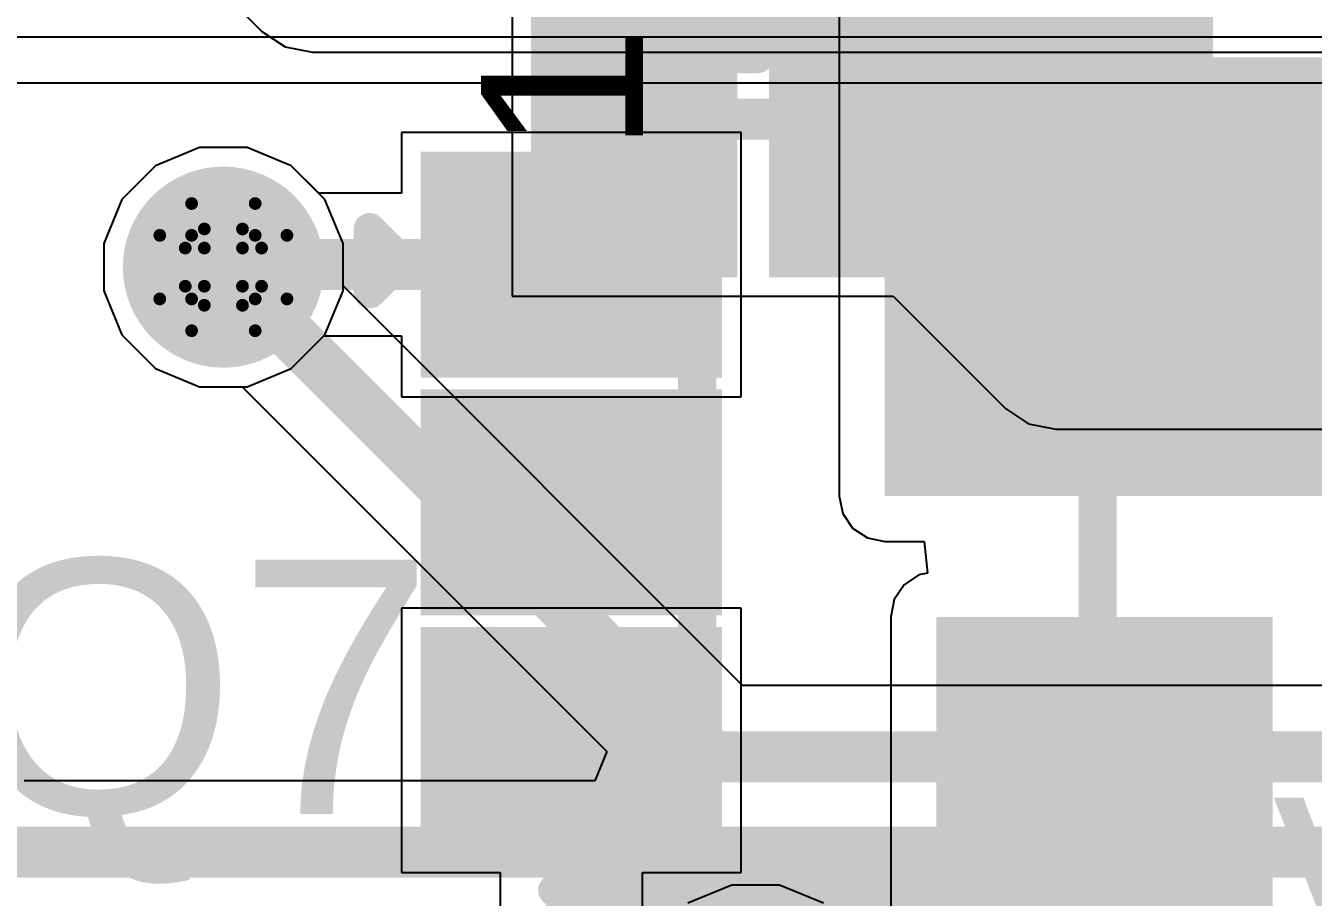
# Model space of a CAD drawing. Header units: inches. Extents: x -0.1 to 17.9, y -0.8 to 4.8.
# Drawn here: x 1.8729 to 2.0754, y 3.4169 to 3.554 of the extents above; entities that cross this region are included whole.
import ezdxf

# ---------------------------------------------------------------- set-up
doc = ezdxf.new("R2010")
doc.units = ezdxf.units.IN
doc.header["$MEASUREMENT"] = 0
for name, color, linetype in [('Bottom Layer 1', 5, 'Continuous'), ('Bottom Overlay', 54, 'Continuous'), ('Bottom Paste', 16, 'Continuous'), ('Bottom Solder', 6, 'Continuous'), ('Drill Drawing', 1, 'Continuous'), ('GND+Signal', 16, 'Continuous'), ('Pad Holes', 156, 'Continuous'), ('PWR+Signal', 76, 'Continuous'), ('Top 3D Body', 56, 'Continuous'), ('Top Layer 1', 1, 'Continuous'), ('Top Overlay', 2, 'Continuous'), ('Top Paste', 8, 'Continuous'), ('Top Solder', 216, 'Continuous'), ('Via Holes', 16, 'Continuous')]:
    doc.layers.add(name, color=color, linetype=linetype)
doc.styles.add('Arial', font='', dxfattribs={"height": 0.2})
doc.styles.get('Arial').set_extended_font_data('Arial')

# ---------------------------------------------------------------- blocks, each defined once
blk = doc.blocks.new('TSOT_25_164')
at = {"layer": 'Top Layer 1'}
for points in [[(-0.0236, 0.05118), (-0.0236, 0.02362), (-0.06297, 0.02362), (-0.06297, 0.05118)], [(0.06297, 0.05118), (0.06297, 0.02362), (0.0236, 0.02362), (0.0236, 0.05118)], [(-0.0236, 0.01378), (-0.0236, -0.01378), (-0.06297, -0.01378), (-0.06297, 0.01378)], [(-0.0236, -0.02362), (-0.0236, -0.05118), (-0.06297, -0.05118), (-0.06297, -0.02362)], [(0.06297, -0.02362), (0.06297, -0.05118), (0.0236, -0.05118), (0.0236, -0.02362)]]:
    blk.add_hatch(color=1, dxfattribs=at).paths.add_polyline_path(points)
at = {"layer": 'Top Paste'}
for points in [[(-0.0236, 0.05118), (-0.0236, 0.02362), (-0.06297, 0.02362), (-0.06297, 0.05118)], [(0.06297, 0.05118), (0.06297, 0.02362), (0.0236, 0.02362), (0.0236, 0.05118)], [(-0.0236, 0.01378), (-0.0236, -0.01378), (-0.06297, -0.01378), (-0.06297, 0.01378)], [(-0.0236, -0.02362), (-0.0236, -0.05118), (-0.06297, -0.05118), (-0.06297, -0.02362)], [(0.06297, -0.02362), (0.06297, -0.05118), (0.0236, -0.05118), (0.0236, -0.02362)]]:
    blk.add_hatch(color=8, dxfattribs=at).paths.add_polyline_path(points)
at = {"layer": 'Top Solder'}
for points in [[(-0.0196, 0.05518), (-0.0196, 0.01962), (-0.06697, 0.01962), (-0.06697, 0.05518)], [(0.06697, 0.05518), (0.06697, 0.01962), (0.0196, 0.01962), (0.0196, 0.05518)], [(-0.0196, 0.01778), (-0.0196, -0.01778), (-0.06697, -0.01778), (-0.06697, 0.01778)], [(-0.0196, -0.01962), (-0.0196, -0.05518), (-0.06697, -0.05518), (-0.06697, -0.01962)], [(0.06697, -0.01962), (0.06697, -0.05518), (0.0196, -0.05518), (0.0196, -0.01962)]]:
    blk.add_hatch(color=216, dxfattribs=at).paths.add_polyline_path(points)
at = {"layer": 'Top Overlay'}
for points in [[(-0.046, 0.061, 0.005, 0.005, 0), (0.046, 0.061, 0.005, 0.005, 0)], [(-0.075, 0.033, 0.005, 0.005, 0), (-0.075, 0.043, 0.005, 0.005, 0)], [(-0.075, 0.043, 0.005, 0.005, 0), (-0.07, 0.038, 0.005, 0.005, 0)], [(-0.075, 0.033, 0.005, 0.005, 0), (-0.07, 0.038, 0.005, 0.005, 0)], [(-0.046, -0.061, 0.005, 0.005, 0), (0.046, -0.061, 0.005, 0.005, 0)]]:
    blk.add_lwpolyline(points, format="xyseb", dxfattribs=at)
for points in [[(-0.04725, 0.061, 0.0025, 0.0025, 1), (-0.04475, 0.061, 0.0025, 0.0025, 1)], [(0.04475, 0.061, 0.0025, 0.0025, 1), (0.04725, 0.061, 0.0025, 0.0025, 1)], [(-0.07625, 0.043, 0.0025, 0.0025, 1), (-0.07375, 0.043, 0.0025, 0.0025, 1)], [(-0.07625, 0.043, 0.0025, 0.0025, 1), (-0.07375, 0.043, 0.0025, 0.0025, 1)], [(-0.07125, 0.038, 0.0025, 0.0025, 1), (-0.06875, 0.038, 0.0025, 0.0025, 1)], [(-0.07125, 0.038, 0.0025, 0.0025, 1), (-0.06875, 0.038, 0.0025, 0.0025, 1)], [(-0.07625, 0.033, 0.0025, 0.0025, 1), (-0.07375, 0.033, 0.0025, 0.0025, 1)], [(-0.07625, 0.033, 0.0025, 0.0025, 1), (-0.07375, 0.033, 0.0025, 0.0025, 1)], [(-0.04725, -0.061, 0.0025, 0.0025, 1), (-0.04475, -0.061, 0.0025, 0.0025, 1)], [(0.04475, -0.061, 0.0025, 0.0025, 1), (0.04725, -0.061, 0.0025, 0.0025, 1)]]:
    blk.add_lwpolyline(points, format="xyseb", close=True, dxfattribs=at)
blk = doc.blocks.new('SOT_23_6_B_210')
at = {"layer": 'Bottom Layer 1'}
for points in [[(-0.07559, 0.04961), (-0.02756, 0.04961), (-0.02756, 0.0252), (-0.07559, 0.0252)], [(0.02756, 0.04961), (0.07559, 0.04961), (0.07559, 0.0252), (0.02756, 0.0252)], [(-0.07559, 0.01221), (-0.02756, 0.01221), (-0.02756, -0.0122), (-0.07559, -0.0122)], [(0.02756, 0.01221), (0.07559, 0.01221), (0.07559, -0.0122), (0.02756, -0.0122)], [(-0.07559, -0.0252), (-0.02756, -0.0252), (-0.02756, -0.04961), (-0.07559, -0.04961)], [(0.02756, -0.0252), (0.07559, -0.0252), (0.07559, -0.04961), (0.02756, -0.04961)]]:
    blk.add_hatch(color=5, dxfattribs=at).paths.add_polyline_path(points)
at = {"layer": 'Bottom Paste'}
for points in [[(-0.07559, 0.04961), (-0.02756, 0.04961), (-0.02756, 0.0252), (-0.07559, 0.0252)], [(0.02756, 0.04961), (0.07559, 0.04961), (0.07559, 0.0252), (0.02756, 0.0252)], [(-0.07559, 0.01221), (-0.02756, 0.01221), (-0.02756, -0.0122), (-0.07559, -0.0122)], [(0.02756, 0.01221), (0.07559, 0.01221), (0.07559, -0.0122), (0.02756, -0.0122)], [(-0.07559, -0.0252), (-0.02756, -0.0252), (-0.02756, -0.04961), (-0.07559, -0.04961)], [(0.02756, -0.0252), (0.07559, -0.0252), (0.07559, -0.04961), (0.02756, -0.04961)]]:
    blk.add_hatch(color=16, dxfattribs=at).paths.add_polyline_path(points)
at = {"layer": 'Bottom Solder'}
for points in [[(-0.07959, 0.05361), (-0.02356, 0.05361), (-0.02356, 0.0212), (-0.07959, 0.0212)], [(0.02356, 0.05361), (0.07959, 0.05361), (0.07959, 0.0212), (0.02356, 0.0212)], [(-0.07959, 0.01621), (-0.02356, 0.01621), (-0.02356, -0.0162), (-0.07959, -0.0162)], [(0.02356, 0.01621), (0.07959, 0.01621), (0.07959, -0.0162), (0.02356, -0.0162)], [(-0.07959, -0.0212), (-0.02356, -0.0212), (-0.02356, -0.05361), (-0.07959, -0.05361)], [(0.02356, -0.0212), (0.07959, -0.0212), (0.07959, -0.05361), (0.02356, -0.05361)]]:
    blk.add_hatch(color=6, dxfattribs=at).paths.add_polyline_path(points)
at = {"layer": 'Bottom Overlay'}
for points in [[(0.034, 0.06, 0.005, 0.005, 0), (-0.035, 0.06, 0.005, 0.005, 0)], [(-0.035, 0.05606, 0.005, 0.005, 0), (-0.035, 0.06, 0.005, 0.005, 0)], [(0.034, 0.05606, 0.005, 0.005, 0), (0.034, 0.06, 0.005, 0.005, 0)], [(-0.081, -0.038, 0.005, 0.005, 0), (-0.086, -0.033, 0.005, 0.005, 0)], [(-0.086, -0.043, 0.005, 0.005, 0), (-0.086, -0.033, 0.005, 0.005, 0)], [(-0.086, -0.043, 0.005, 0.005, 0), (-0.081, -0.038, 0.005, 0.005, 0)], [(-0.035, -0.06, 0.005, 0.005, 0), (-0.035, -0.05606, 0.005, 0.005, 0)], [(0.034, -0.06, 0.005, 0.005, 0), (0.034, -0.05606, 0.005, 0.005, 0)], [(0.034, -0.06, 0.005, 0.005, 0), (-0.035, -0.06, 0.005, 0.005, 0)]]:
    blk.add_lwpolyline(points, format="xyseb", dxfattribs=at)
for points in [[(-0.03625, 0.06, 0.0025, 0.0025, 1), (-0.03375, 0.06, 0.0025, 0.0025, 1)], [(-0.03625, 0.06, 0.0025, 0.0025, 1), (-0.03375, 0.06, 0.0025, 0.0025, 1)], [(0.03275, 0.06, 0.0025, 0.0025, 1), (0.03525, 0.06, 0.0025, 0.0025, 1)], [(0.03275, 0.06, 0.0025, 0.0025, 1), (0.03525, 0.06, 0.0025, 0.0025, 1)], [(-0.03625, 0.05606, 0.0025, 0.0025, 1), (-0.03375, 0.05606, 0.0025, 0.0025, 1)], [(0.03275, 0.05606, 0.0025, 0.0025, 1), (0.03525, 0.05606, 0.0025, 0.0025, 1)], [(-0.08725, -0.033, 0.0025, 0.0025, 1), (-0.08475, -0.033, 0.0025, 0.0025, 1)], [(-0.08725, -0.033, 0.0025, 0.0025, 1), (-0.08475, -0.033, 0.0025, 0.0025, 1)], [(-0.08225, -0.038, 0.0025, 0.0025, 1), (-0.07975, -0.038, 0.0025, 0.0025, 1)], [(-0.08225, -0.038, 0.0025, 0.0025, 1), (-0.07975, -0.038, 0.0025, 0.0025, 1)], [(-0.08725, -0.043, 0.0025, 0.0025, 1), (-0.08475, -0.043, 0.0025, 0.0025, 1)], [(-0.08725, -0.043, 0.0025, 0.0025, 1), (-0.08475, -0.043, 0.0025, 0.0025, 1)], [(-0.03625, -0.05606, 0.0025, 0.0025, 1), (-0.03375, -0.05606, 0.0025, 0.0025, 1)], [(0.03275, -0.05606, 0.0025, 0.0025, 1), (0.03525, -0.05606, 0.0025, 0.0025, 1)], [(-0.03625, -0.06, 0.0025, 0.0025, 1), (-0.03375, -0.06, 0.0025, 0.0025, 1)], [(-0.03625, -0.06, 0.0025, 0.0025, 1), (-0.03375, -0.06, 0.0025, 0.0025, 1)], [(0.03275, -0.06, 0.0025, 0.0025, 1), (0.03525, -0.06, 0.0025, 0.0025, 1)], [(0.03275, -0.06, 0.0025, 0.0025, 1), (0.03525, -0.06, 0.0025, 0.0025, 1)]]:
    blk.add_lwpolyline(points, format="xyseb", close=True, dxfattribs=at)
blk = doc.blocks.new('C___0402_224')
at = {"layer": 'Top Layer 1'}
for points in [[(-0.0275, -0.0125), (-0.0275, 0.0125), (-0.0095, 0.0125), (-0.0095, -0.0125)], [(0.0095, -0.0125), (0.0095, 0.0125), (0.0275, 0.0125), (0.0275, -0.0125)]]:
    blk.add_hatch(color=1, dxfattribs=at).paths.add_polyline_path(points)
at = {"layer": 'Top Paste'}
for points in [[(-0.0275, -0.0125), (-0.0275, 0.0125), (-0.0095, 0.0125), (-0.0095, -0.0125)], [(0.0095, -0.0125), (0.0095, 0.0125), (0.0275, 0.0125), (0.0275, -0.0125)]]:
    blk.add_hatch(color=8, dxfattribs=at).paths.add_polyline_path(points)
at = {"layer": 'Top Solder'}
for points in [[(-0.02986, -0.01486), (-0.02986, 0.01486), (-0.00714, 0.01486), (-0.00714, -0.01486)], [(0.00714, -0.01486), (0.00714, 0.01486), (0.02986, 0.01486), (0.02986, -0.01486)]]:
    blk.add_hatch(color=216, dxfattribs=at).paths.add_polyline_path(points)
at = {"layer": 'Top Overlay'}
for points in [[(-0.011, 0.016, 0.005, 0.005, 0), (-0.031, 0.016, 0.005, 0.005, 0)], [(-0.031, 0.016, 0.005, 0.005, 0), (-0.031, -0.016, 0.005, 0.005, 0)], [(0.031, 0.016, 0.005, 0.005, 0), (0.011, 0.016, 0.005, 0.005, 0)], [(0.031, 0.016, 0.005, 0.005, 0), (0.031, -0.016, 0.005, 0.005, 0)], [(-0.011, -0.016, 0.005, 0.005, 0), (-0.031, -0.016, 0.005, 0.005, 0)], [(0.031, -0.016, 0.005, 0.005, 0), (0.011, -0.016, 0.005, 0.005, 0)]]:
    blk.add_lwpolyline(points, format="xyseb", dxfattribs=at)
for points in [[(-0.03225, 0.016, 0.0025, 0.0025, 1), (-0.02975, 0.016, 0.0025, 0.0025, 1)], [(-0.03225, 0.016, 0.0025, 0.0025, 1), (-0.02975, 0.016, 0.0025, 0.0025, 1)], [(-0.01225, 0.016, 0.0025, 0.0025, 1), (-0.00975, 0.016, 0.0025, 0.0025, 1)], [(0.00975, 0.016, 0.0025, 0.0025, 1), (0.01225, 0.016, 0.0025, 0.0025, 1)], [(0.02975, 0.016, 0.0025, 0.0025, 1), (0.03225, 0.016, 0.0025, 0.0025, 1)], [(0.02975, 0.016, 0.0025, 0.0025, 1), (0.03225, 0.016, 0.0025, 0.0025, 1)], [(-0.03225, -0.016, 0.0025, 0.0025, 1), (-0.02975, -0.016, 0.0025, 0.0025, 1)], [(-0.03225, -0.016, 0.0025, 0.0025, 1), (-0.02975, -0.016, 0.0025, 0.0025, 1)], [(-0.01225, -0.016, 0.0025, 0.0025, 1), (-0.00975, -0.016, 0.0025, 0.0025, 1)], [(0.00975, -0.016, 0.0025, 0.0025, 1), (0.01225, -0.016, 0.0025, 0.0025, 1)], [(0.02975, -0.016, 0.0025, 0.0025, 1), (0.03225, -0.016, 0.0025, 0.0025, 1)], [(0.02975, -0.016, 0.0025, 0.0025, 1), (0.03225, -0.016, 0.0025, 0.0025, 1)]]:
    blk.add_lwpolyline(points, format="xyseb", close=True, dxfattribs=at)

msp = doc.modelspace()

# ---------------------------------------------------------------- hatches: boundary and pattern name
at = {"layer": 'Bottom Layer 1'}
h = msp.add_hatch(color=5, dxfattribs=at)
edge = h.paths.add_edge_path()
edge.add_arc((1.904, 3.516), 0.01181, 0, 360)
at = {"layer": 'Bottom Solder'}
h = msp.add_hatch(color=6, dxfattribs=at)
edge = h.paths.add_edge_path()
edge.add_arc((1.904, 3.516), 0.01581, 0, 360)
at = {"layer": 'GND+Signal'}
h = msp.add_hatch(color=16, dxfattribs=at)
edge = h.paths.add_edge_path()
edge.add_arc((1.904, 3.516), 0.01181, 0, 360)
at = {"layer": 'Pad Holes'}
h = msp.add_hatch(color=7, dxfattribs=at)
edge = h.paths.add_edge_path()
edge.add_arc((1.9785, 3.53906), 0.0015, 0, 360)
h = msp.add_hatch(color=7, dxfattribs=at)
edge = h.paths.add_edge_path()
edge.add_arc((1.9785, 3.53906), 0.0015, 0, 360)
h = msp.add_hatch(color=7, dxfattribs=at)
edge = h.paths.add_edge_path()
edge.add_arc((2.0415, 3.53906), 0.0015, 0, 360)
h = msp.add_hatch(color=7, dxfattribs=at)
edge = h.paths.add_edge_path()
edge.add_arc((2.0415, 3.53906), 0.0015, 0, 360)
h = msp.add_hatch(color=7, dxfattribs=at)
edge = h.paths.add_edge_path()
edge.add_arc((1.9785, 3.42094), 0.0015, 0, 360)
h = msp.add_hatch(color=7, dxfattribs=at)
edge = h.paths.add_edge_path()
edge.add_arc((1.9785, 3.42094), 0.0015, 0, 360)
h = msp.add_hatch(color=7, dxfattribs=at)
edge = h.paths.add_edge_path()
edge.add_arc((2.0415, 3.42094), 0.0015, 0, 360)
h = msp.add_hatch(color=7, dxfattribs=at)
edge = h.paths.add_edge_path()
edge.add_arc((2.0415, 3.42094), 0.0015, 0, 360)
at = {"layer": 'PWR+Signal'}
h = msp.add_hatch(color=76, dxfattribs=at)
edge = h.paths.add_edge_path()
edge.add_arc((1.904, 3.516), 0.01181, 0, 360)
at = {"layer": 'Top 3D Body'}
h = msp.add_hatch(color=56, dxfattribs=at)
edge = h.paths.add_edge_path()
edge.add_arc((1.9785, 3.53906), 0.0015, 0, 360)
h = msp.add_hatch(color=56, dxfattribs=at)
edge = h.paths.add_edge_path()
edge.add_arc((1.9785, 3.53906), 0.0015, 0, 360)
h = msp.add_hatch(color=56, dxfattribs=at)
edge = h.paths.add_edge_path()
edge.add_arc((2.0415, 3.53906), 0.0015, 0, 360)
h = msp.add_hatch(color=56, dxfattribs=at)
edge = h.paths.add_edge_path()
edge.add_arc((2.0415, 3.53906), 0.0015, 0, 360)
h = msp.add_hatch(color=56, dxfattribs=at)
edge = h.paths.add_edge_path()
edge.add_arc((1.9785, 3.42094), 0.0015, 0, 360)
h = msp.add_hatch(color=56, dxfattribs=at)
edge = h.paths.add_edge_path()
edge.add_arc((1.9785, 3.42094), 0.0015, 0, 360)
h = msp.add_hatch(color=56, dxfattribs=at)
edge = h.paths.add_edge_path()
edge.add_arc((2.0415, 3.42094), 0.0015, 0, 360)
h = msp.add_hatch(color=56, dxfattribs=at)
edge = h.paths.add_edge_path()
edge.add_arc((2.0415, 3.42094), 0.0015, 0, 360)
at = {"layer": 'Top Layer 1'}
for points in [[(2.008, 3.48), (2.035, 3.48), (2.035, 3.581), (2.008, 3.581)], [(2.008, 3.48), (2.172, 3.48), (2.172, 3.549), (2.008, 3.549)], [(2.0161, 3.319), (2.069, 3.319), (2.069, 3.461), (2.0161, 3.461)]]:
    msp.add_hatch(color=1, dxfattribs=at).paths.add_polyline_path(points)
h = msp.add_hatch(color=1, dxfattribs=at)
edge = h.paths.add_edge_path()
edge.add_arc((1.904, 3.516), 0.01181, 0, 360)
at = {"layer": 'Via Holes'}
h = msp.add_hatch(color=7, dxfattribs=at)
edge = h.paths.add_edge_path()
edge.add_arc((1.904, 3.516), 0.00591, 0, 360)

# ---------------------------------------------------------------- linework, layer by layer
at = {"layer": 'Bottom Layer 1'}
for p, q in [((1.94939, 3.57078), (1.94939, 3.51141)), ((1.90026, 3.53481), (1.89334, 3.53195)), ((1.90774, 3.53481), (1.90026, 3.53481)), ((1.91466, 3.53195), (1.90774, 3.53481)), ((1.89334, 3.53195), (1.88805, 3.52666)), ((1.91995, 3.52666), (1.91466, 3.53195)), ((1.88805, 3.52666), (1.88519, 3.51974)), ((1.92281, 3.51974), (1.91995, 3.52666)), ((1.88519, 3.51974), (1.88519, 3.51226)), ((1.92281, 3.51226), (1.92281, 3.51974)), ((1.88519, 3.51226), (1.88805, 3.50534)), ((1.91995, 3.50534), (1.92281, 3.51226)), ((1.94939, 3.51141), (2.00934, 3.51141)), ((2.00934, 3.51141), (2.02697, 3.49379)), ((1.88805, 3.50534), (1.89334, 3.50005)), ((1.91466, 3.50005), (1.91995, 3.50534)), ((1.89334, 3.50005), (1.90026, 3.49719)), ((1.90774, 3.49719), (1.91466, 3.50005)), ((1.90026, 3.49719), (1.90774, 3.49719)), ((2.02697, 3.49379), (2.02697, 3.49379)), ((2.02697, 3.49379), (2.03061, 3.49135)), ((2.03061, 3.49135), (2.0349, 3.4905)), ((2.0349, 3.4905), (2.0349, 3.4905)), ((2.0349, 3.4905), (2.08557, 3.4905))]:
    msp.add_line(p, q, dxfattribs=at)
for points in [[(2.006, 3.53061, 0.008, 0.008, 0), (2.006, 3.54243, 0.008, 0.008, 0)], [(2.006, 3.53061, 0.008, 0.008, 0), (2.0349, 3.50172, 0.008, 0.008, 0)], [(2.0349, 3.50172, 0.008, 0.008, 0), (2.11428, 3.50172, 0.008, 0.008, 0)]]:
    msp.add_lwpolyline(points, format="xyseb", dxfattribs=at)
for points in [[(2.004, 3.54243, 0.004, 0.004, 1), (2.008, 3.54243, 0.004, 0.004, 1)], [(2.004, 3.53061, 0.004, 0.004, 1), (2.008, 3.53061, 0.004, 0.004, 1)], [(2.004, 3.53061, 0.004, 0.004, 1), (2.008, 3.53061, 0.004, 0.004, 1)], [(2.0329, 3.50172, 0.004, 0.004, 1), (2.0369, 3.50172, 0.004, 0.004, 1)], [(2.0329, 3.50172, 0.004, 0.004, 1), (2.0369, 3.50172, 0.004, 0.004, 1)]]:
    msp.add_lwpolyline(points, format="xyseb", close=True, dxfattribs=at)
at = {"layer": 'Drill Drawing'}
for points in [[(1.899, 3.521, 0.002, 0.002, 0), (1.899, 3.526, 0.002, 0.002, 0)], [(1.899, 3.526, 0.002, 0.002, 0), (1.909, 3.526, 0.002, 0.002, 0)], [(1.909, 3.521, 0.002, 0.002, 0), (1.909, 3.526, 0.002, 0.002, 0)], [(1.894, 3.511, 0.002, 0.002, 0), (1.894, 3.521, 0.002, 0.002, 0)], [(1.894, 3.521, 0.002, 0.002, 0), (1.899, 3.521, 0.002, 0.002, 0)], [(1.901, 3.519, 0.002, 0.002, 0), (1.901, 3.522, 0.002, 0.002, 0)], [(1.901, 3.522, 0.002, 0.002, 0), (1.907, 3.522, 0.002, 0.002, 0)], [(1.907, 3.519, 0.002, 0.002, 0), (1.907, 3.522, 0.002, 0.002, 0)], [(1.909, 3.521, 0.002, 0.002, 0), (1.914, 3.521, 0.002, 0.002, 0)], [(1.914, 3.511, 0.002, 0.002, 0), (1.914, 3.521, 0.002, 0.002, 0)], [(1.898, 3.513, 0.002, 0.002, 0), (1.898, 3.519, 0.002, 0.002, 0)], [(1.898, 3.519, 0.002, 0.002, 0), (1.901, 3.519, 0.002, 0.002, 0)], [(1.907, 3.519, 0.002, 0.002, 0), (1.91, 3.519, 0.002, 0.002, 0)], [(1.91, 3.513, 0.002, 0.002, 0), (1.91, 3.519, 0.002, 0.002, 0)], [(1.898, 3.513, 0.002, 0.002, 0), (1.901, 3.513, 0.002, 0.002, 0)], [(1.901, 3.51, 0.002, 0.002, 0), (1.901, 3.513, 0.002, 0.002, 0)], [(1.907, 3.513, 0.002, 0.002, 0), (1.91, 3.513, 0.002, 0.002, 0)], [(1.907, 3.51, 0.002, 0.002, 0), (1.907, 3.513, 0.002, 0.002, 0)], [(1.894, 3.511, 0.002, 0.002, 0), (1.899, 3.511, 0.002, 0.002, 0)], [(1.899, 3.506, 0.002, 0.002, 0), (1.899, 3.511, 0.002, 0.002, 0)], [(1.901, 3.51, 0.002, 0.002, 0), (1.907, 3.51, 0.002, 0.002, 0)], [(1.909, 3.511, 0.002, 0.002, 0), (1.914, 3.511, 0.002, 0.002, 0)], [(1.909, 3.506, 0.002, 0.002, 0), (1.909, 3.511, 0.002, 0.002, 0)], [(1.899, 3.506, 0.002, 0.002, 0), (1.909, 3.506, 0.002, 0.002, 0)]]:
    msp.add_lwpolyline(points, format="xyseb", dxfattribs=at)
for points in [[(1.8985, 3.526, 0.001, 0.001, 1), (1.8995, 3.526, 0.001, 0.001, 1)], [(1.8985, 3.526, 0.001, 0.001, 1), (1.8995, 3.526, 0.001, 0.001, 1)], [(1.9085, 3.526, 0.001, 0.001, 1), (1.9095, 3.526, 0.001, 0.001, 1)], [(1.9085, 3.526, 0.001, 0.001, 1), (1.9095, 3.526, 0.001, 0.001, 1)], [(1.8935, 3.521, 0.001, 0.001, 1), (1.8945, 3.521, 0.001, 0.001, 1)], [(1.8935, 3.521, 0.001, 0.001, 1), (1.8945, 3.521, 0.001, 0.001, 1)], [(1.8985, 3.521, 0.001, 0.001, 1), (1.8995, 3.521, 0.001, 0.001, 1)], [(1.8985, 3.521, 0.001, 0.001, 1), (1.8995, 3.521, 0.001, 0.001, 1)], [(1.9005, 3.522, 0.001, 0.001, 1), (1.9015, 3.522, 0.001, 0.001, 1)], [(1.9005, 3.522, 0.001, 0.001, 1), (1.9015, 3.522, 0.001, 0.001, 1)], [(1.9065, 3.522, 0.001, 0.001, 1), (1.9075, 3.522, 0.001, 0.001, 1)], [(1.9065, 3.522, 0.001, 0.001, 1), (1.9075, 3.522, 0.001, 0.001, 1)], [(1.9085, 3.521, 0.001, 0.001, 1), (1.9095, 3.521, 0.001, 0.001, 1)], [(1.9085, 3.521, 0.001, 0.001, 1), (1.9095, 3.521, 0.001, 0.001, 1)], [(1.9135, 3.521, 0.001, 0.001, 1), (1.9145, 3.521, 0.001, 0.001, 1)], [(1.9135, 3.521, 0.001, 0.001, 1), (1.9145, 3.521, 0.001, 0.001, 1)], [(1.8975, 3.519, 0.001, 0.001, 1), (1.8985, 3.519, 0.001, 0.001, 1)], [(1.8975, 3.519, 0.001, 0.001, 1), (1.8985, 3.519, 0.001, 0.001, 1)], [(1.9005, 3.519, 0.001, 0.001, 1), (1.9015, 3.519, 0.001, 0.001, 1)], [(1.9005, 3.519, 0.001, 0.001, 1), (1.9015, 3.519, 0.001, 0.001, 1)], [(1.9065, 3.519, 0.001, 0.001, 1), (1.9075, 3.519, 0.001, 0.001, 1)], [(1.9065, 3.519, 0.001, 0.001, 1), (1.9075, 3.519, 0.001, 0.001, 1)], [(1.9095, 3.519, 0.001, 0.001, 1), (1.9105, 3.519, 0.001, 0.001, 1)], [(1.9095, 3.519, 0.001, 0.001, 1), (1.9105, 3.519, 0.001, 0.001, 1)], [(1.8975, 3.513, 0.001, 0.001, 1), (1.8985, 3.513, 0.001, 0.001, 1)], [(1.8975, 3.513, 0.001, 0.001, 1), (1.8985, 3.513, 0.001, 0.001, 1)], [(1.9005, 3.513, 0.001, 0.001, 1), (1.9015, 3.513, 0.001, 0.001, 1)], [(1.9005, 3.513, 0.001, 0.001, 1), (1.9015, 3.513, 0.001, 0.001, 1)], [(1.9065, 3.513, 0.001, 0.001, 1), (1.9075, 3.513, 0.001, 0.001, 1)], [(1.9065, 3.513, 0.001, 0.001, 1), (1.9075, 3.513, 0.001, 0.001, 1)], [(1.9095, 3.513, 0.001, 0.001, 1), (1.9105, 3.513, 0.001, 0.001, 1)], [(1.9095, 3.513, 0.001, 0.001, 1), (1.9105, 3.513, 0.001, 0.001, 1)], [(1.8935, 3.511, 0.001, 0.001, 1), (1.8945, 3.511, 0.001, 0.001, 1)], [(1.8935, 3.511, 0.001, 0.001, 1), (1.8945, 3.511, 0.001, 0.001, 1)], [(1.8985, 3.511, 0.001, 0.001, 1), (1.8995, 3.511, 0.001, 0.001, 1)], [(1.8985, 3.511, 0.001, 0.001, 1), (1.8995, 3.511, 0.001, 0.001, 1)], [(1.9005, 3.51, 0.001, 0.001, 1), (1.9015, 3.51, 0.001, 0.001, 1)], [(1.9005, 3.51, 0.001, 0.001, 1), (1.9015, 3.51, 0.001, 0.001, 1)], [(1.9065, 3.51, 0.001, 0.001, 1), (1.9075, 3.51, 0.001, 0.001, 1)], [(1.9065, 3.51, 0.001, 0.001, 1), (1.9075, 3.51, 0.001, 0.001, 1)], [(1.9085, 3.511, 0.001, 0.001, 1), (1.9095, 3.511, 0.001, 0.001, 1)], [(1.9085, 3.511, 0.001, 0.001, 1), (1.9095, 3.511, 0.001, 0.001, 1)], [(1.9135, 3.511, 0.001, 0.001, 1), (1.9145, 3.511, 0.001, 0.001, 1)], [(1.9135, 3.511, 0.001, 0.001, 1), (1.9145, 3.511, 0.001, 0.001, 1)], [(1.8985, 3.506, 0.001, 0.001, 1), (1.8995, 3.506, 0.001, 0.001, 1)], [(1.8985, 3.506, 0.001, 0.001, 1), (1.8995, 3.506, 0.001, 0.001, 1)], [(1.9085, 3.506, 0.001, 0.001, 1), (1.9095, 3.506, 0.001, 0.001, 1)], [(1.9085, 3.506, 0.001, 0.001, 1), (1.9095, 3.506, 0.001, 0.001, 1)]]:
    msp.add_lwpolyline(points, format="xyseb", close=True, dxfattribs=at)
at = {"layer": 'GND+Signal'}
for p, q in [((1.89495, 3.56819), (1.91007, 3.55307)), ((1.91007, 3.55307), (1.91007, 3.55307)), ((1.91007, 3.55307), (1.91371, 3.55064)), ((1.91371, 3.55064), (1.918, 3.54978)), ((1.918, 3.54978), (1.918, 3.54978)), ((1.918, 3.54978), (2.19011, 3.54978)), ((1.90026, 3.53481), (1.89334, 3.53195)), ((1.90774, 3.53481), (1.90026, 3.53481)), ((1.91466, 3.53195), (1.90774, 3.53481)), ((1.89334, 3.53195), (1.88805, 3.52666)), ((1.91995, 3.52666), (1.91466, 3.53195)), ((1.88805, 3.52666), (1.88519, 3.51974)), ((1.92281, 3.51974), (1.91995, 3.52666)), ((1.88519, 3.51974), (1.88519, 3.51226)), ((1.92281, 3.51305), (1.92281, 3.51974)), ((1.98565, 3.45022), (1.92281, 3.51305)), ((1.88519, 3.51226), (1.88805, 3.50534)), ((1.88805, 3.50534), (1.89334, 3.50005)), ((1.89334, 3.50005), (1.90026, 3.49719)), ((1.90026, 3.49719), (1.90695, 3.49719)), ((1.90695, 3.49719), (1.9643, 3.43983)), ((2.0956, 3.45022), (1.98565, 3.45022)), ((1.9643, 3.43983), (1.96239, 3.43522)), ((1.96239, 3.43522), (1.87265, 3.43522))]:
    msp.add_line(p, q, dxfattribs=at)
for points in [[(1.904, 3.516, 0.008, 0.008, 0), (1.981, 3.439, 0.008, 0.008, 0)], [(1.981, 3.439, 0.008, 0.008, 0), (2.34621, 3.439, 0.008, 0.008, 0)], [(1.868, 3.424, 0.008, 0.008, 0), (2.34, 3.424, 0.008, 0.008, 0)]]:
    msp.add_lwpolyline(points, format="xyseb", dxfattribs=at)
for points in [[(1.902, 3.516, 0.004, 0.004, 1), (1.906, 3.516, 0.004, 0.004, 1)], [(1.979, 3.439, 0.004, 0.004, 1), (1.983, 3.439, 0.004, 0.004, 1)], [(1.979, 3.439, 0.004, 0.004, 1), (1.983, 3.439, 0.004, 0.004, 1)]]:
    msp.add_lwpolyline(points, format="xyseb", close=True, dxfattribs=at)
at = {"layer": 'PWR+Signal'}
for p, q in [((2.1862, 3.55214), (0.34139, 3.55214)), ((0.249, 3.545), (2.1862, 3.545)), ((1.90026, 3.53481), (1.89334, 3.53195)), ((1.90774, 3.53481), (1.90026, 3.53481)), ((1.91466, 3.53195), (1.90774, 3.53481)), ((1.89334, 3.53195), (1.88805, 3.52666)), ((1.91995, 3.52666), (1.91466, 3.53195)), ((1.88805, 3.52666), (1.88519, 3.51974)), ((1.92281, 3.51974), (1.91995, 3.52666)), ((1.88519, 3.51974), (1.88519, 3.51226)), ((1.92281, 3.51226), (1.92281, 3.51974)), ((1.88519, 3.51226), (1.88805, 3.50534)), ((1.91995, 3.50534), (1.92281, 3.51226)), ((1.88805, 3.50534), (1.89334, 3.50005)), ((1.91466, 3.50005), (1.91995, 3.50534)), ((1.89334, 3.50005), (1.90026, 3.49719)), ((1.90774, 3.49719), (1.91466, 3.50005)), ((1.90026, 3.49719), (1.90774, 3.49719)), ((1.98397, 3.41881), (1.97705, 3.41595)), ((1.99145, 3.41881), (1.98397, 3.41881)), ((1.99837, 3.41595), (1.99145, 3.41881))]:
    msp.add_line(p, q, dxfattribs=at)
at = {"layer": 'Top 3D Body'}
for points in [[(1.9785, 3.53906, 0.006, 0.006, 0), (2.0415, 3.53906, 0.006, 0.006, 0)], [(1.9785, 3.42094, 0.006, 0.006, 0), (1.9785, 3.53906, 0.006, 0.006, 0)], [(2.0415, 3.42094, 0.006, 0.006, 0), (2.0415, 3.53906, 0.006, 0.006, 0)], [(1.9785, 3.42094, 0.006, 0.006, 0), (2.0415, 3.42094, 0.006, 0.006, 0)]]:
    msp.add_lwpolyline(points, format="xyseb", dxfattribs=at)
for points in [[(1.977, 3.53906, 0.003, 0.003, 1), (1.98, 3.53906, 0.003, 0.003, 1)], [(1.977, 3.53906, 0.003, 0.003, 1), (1.98, 3.53906, 0.003, 0.003, 1)], [(2.04, 3.53906, 0.003, 0.003, 1), (2.043, 3.53906, 0.003, 0.003, 1)], [(2.04, 3.53906, 0.003, 0.003, 1), (2.043, 3.53906, 0.003, 0.003, 1)], [(1.977, 3.42094, 0.003, 0.003, 1), (1.98, 3.42094, 0.003, 0.003, 1)], [(1.977, 3.42094, 0.003, 0.003, 1), (1.98, 3.42094, 0.003, 0.003, 1)], [(2.04, 3.42094, 0.003, 0.003, 1), (2.043, 3.42094, 0.003, 0.003, 1)], [(2.04, 3.42094, 0.003, 0.003, 1), (2.043, 3.42094, 0.003, 0.003, 1)]]:
    msp.add_lwpolyline(points, format="xyseb", close=True, dxfattribs=at)
at = {"layer": 'Top Layer 1'}
for p, q in [((2.00086, 3.581), (2.00086, 3.549)), ((2.00086, 3.549), (2.00086, 3.48)), ((1.9854, 3.53718), (1.93203, 3.53718)), ((1.93203, 3.53718), (1.93203, 3.52762)), ((1.9854, 3.49562), (1.9854, 3.53718)), ((1.90026, 3.53481), (1.89334, 3.53195)), ((1.90774, 3.53481), (1.90026, 3.53481)), ((1.91466, 3.53195), (1.90774, 3.53481)), ((1.89334, 3.53195), (1.88805, 3.52666)), ((1.91899, 3.52762), (1.91466, 3.53195)), ((1.93203, 3.52762), (1.91899, 3.52762)), ((1.88805, 3.52666), (1.88519, 3.51974)), ((1.88519, 3.51974), (1.88519, 3.51226)), ((1.88519, 3.51226), (1.88805, 3.50534)), ((1.88805, 3.50534), (1.89334, 3.50005)), ((1.91466, 3.50005), (1.91979, 3.50519)), ((1.91979, 3.50519), (1.93203, 3.50519)), ((1.93203, 3.50519), (1.93203, 3.49562)), ((1.89334, 3.50005), (1.90026, 3.49719)), ((1.90774, 3.49719), (1.91466, 3.50005)), ((1.90026, 3.49719), (1.90774, 3.49719)), ((1.93203, 3.49562), (1.9854, 3.49562)), ((2.00086, 3.48), (2.00141, 3.47727)), ((2.00141, 3.47727), (2.00295, 3.47495)), ((2.00295, 3.47495), (2.00527, 3.47341)), ((2.00527, 3.47341), (2.008, 3.47286)), ((2.008, 3.47286), (2.01423, 3.47286)), ((2.01423, 3.47286), (2.01473, 3.46786)), ((2.01337, 3.46759), (2.01106, 3.46605)), ((2.01473, 3.46786), (2.01337, 3.46759)), ((2.01106, 3.46605), (2.00951, 3.46373)), ((1.9854, 3.46238), (1.93203, 3.46238)), ((1.93203, 3.46238), (1.93203, 3.42082)), ((1.9854, 3.42082), (1.9854, 3.46238)), ((2.00951, 3.46373), (2.00897, 3.461)), ((2.00897, 3.461), (2.00897, 3.3545)), ((1.93203, 3.42082), (1.9475, 3.42082)), ((1.9475, 3.42082), (1.9475, 3.37389)), ((1.96993, 3.37854), (1.96993, 3.42082)), ((1.96993, 3.42082), (1.9854, 3.42082))]:
    msp.add_line(p, q, dxfattribs=at)
for points in [[(1.904, 3.516, 0.008, 0.008, 0), (1.9044, 3.5164, 0.008, 0.008, 0)], [(1.9044, 3.5164, 0.008, 0.008, 0), (1.95871, 3.5164, 0.008, 0.008, 0)], [(1.95871, 3.37389, 0.008, 0.008, 0), (1.95871, 3.4416, 0.008, 0.008, 0)]]:
    msp.add_lwpolyline(points, format="xyseb", dxfattribs=at)
for points in [[(1.902, 3.516, 0.004, 0.004, 1), (1.906, 3.516, 0.004, 0.004, 1)], [(1.9024, 3.5164, 0.004, 0.004, 1), (1.9064, 3.5164, 0.004, 0.004, 1)], [(1.9024, 3.5164, 0.004, 0.004, 1), (1.9064, 3.5164, 0.004, 0.004, 1)], [(1.95671, 3.5164, 0.004, 0.004, 1), (1.96071, 3.5164, 0.004, 0.004, 1)], [(1.95671, 3.4416, 0.004, 0.004, 1), (1.96071, 3.4416, 0.004, 0.004, 1)]]:
    msp.add_lwpolyline(points, format="xyseb", close=True, dxfattribs=at)

# ---------------------------------------------------------------- block references
for name, p, rotation in [('SOT_23_6_B_210', (2.006, 3.594), 270), ('C___0402_224', (1.999, 3.565), 180)]:
    msp.add_blockref(name, p, dxfattribs=dict(rotation=rotation))
msp.add_blockref('TSOT_25_164', (2.002, 3.479))

# ---------------------------------------------------------------- texts
at = {"layer": 'Top 3D Body', "style": 'Arial'}
msp.add_text('1', height=0.0255, rotation=90, dxfattribs=at).set_placement((1.97, 3.534))
msp.add_text('VBUS4', height=0.034, dxfattribs=at).set_placement((2.06897, 3.39857))
at = {"layer": 'Top Overlay', "style": 'Arial'}
msp.add_text('Q7', height=0.04, dxfattribs=at).set_placement((1.86268, 3.43001))

doc.saveas('drawing.dxf')
